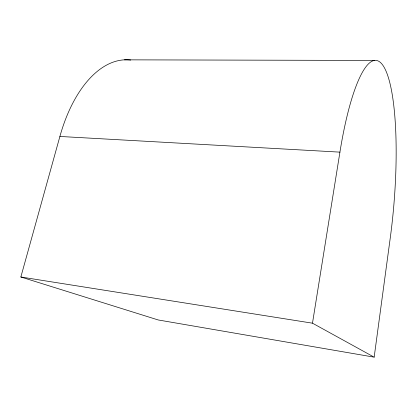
<?xml version="1.0" encoding="UTF-8"?>
<svg xmlns="http://www.w3.org/2000/svg" width="417" height="417" viewBox="0 0 417 417"><rect width="100%" height="100%" fill="white"/><g stroke="black" fill="none" stroke-linecap="round" stroke-linejoin="round"><path stroke-width="0.63" d="M374.169 357.161L390.276 237.789A142.468 29.961 -85.2 0 0 383.974 67.012A142.468 29.961 -85.2 0 0 339.928 152.137L312.484 323.185L374.169 357.161L158.21 319.964L20.85 276.992L59.892 136.458A122.28 66.517 -85.2 0 1 130.735 60.053M124.402 59.84L374.523 60.444M59.892 136.458L339.928 152.137M20.85 276.992L312.484 323.185"/></g></svg>
